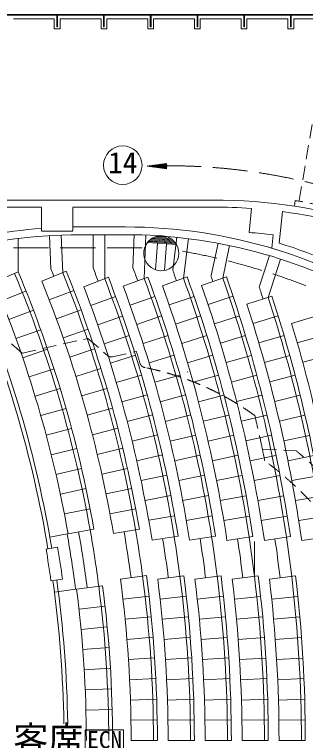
# Model space of a CAD drawing. Units: millimetres, scale not verified. Extents: x -50538 to 33462, y -30616 to 28184.
# Drawn here: x -16416 to -8941, y -1873 to 16786 of the extents above; entities that cross this region are included whole.
import ezdxf
from ezdxf.enums import TextEntityAlignment as Align

# ---------------------------------------------------------------- set-up
doc = ezdxf.new("R2010")
doc.units = ezdxf.units.MM
doc.header["$LTSCALE"] = 300
doc.linetypes.add('DASHED1', pattern=[1.8, 1.2, -0.6])
doc.linetypes.add('DASHED3', pattern=[4, 3, -1])
for name, color, linetype, lineweight in [('1-0_130', 7, 'Continuous', 9), ('8-1', 7, 'Continuous', 9), ('8-2', 7, 'Continuous', 9), ('9-3_舞台音響', 3, 'Continuous', 9)]:
    doc.layers.add(name, color=color, linetype=linetype, lineweight=lineweight)
doc.layers.add('1-A', color=7, linetype='Continuous')
doc.styles.add('HG創英角ｺﾞｼｯｸUB', font='')
doc.styles.add('ＭＳ ゴシック', font='')
doc.styles.get('HG創英角ｺﾞｼｯｸUB').set_extended_font_data('HG創英角ｺﾞｼｯｸUB')
doc.styles.get('ＭＳ ゴシック').set_extended_font_data('MS Gothic')

msp = doc.modelspace()

# ---------------------------------------------------------------- linework, layer by layer
at = {"layer": '1-0_130'}
for p, q in [((-15327.6, 16467.7), (-15327.6, 16767.7)), ((-17393.6, 12016.7), (-11318.6, 12016.7)), ((-15718.6, 11836.7), (-20918.6, 11836.7)), ((-15718.6, 11226.7), (-15718.6, 11826.7)), ((-11318.6, 11836.7), (-14918.6, 11836.7)), ((-14918.6, 11826.7), (-14918.6, 11226.7)), ((-10391.7, 11183.9), (-10328.9, 11800.9)), ((-9533, 11719.9), (-9615.5, 10909.4)), ((-14918.6, 11216.7), (-15718.6, 11216.7)), ((-14718.6, 11326.7), (-13568.6, 11326.7)), ((-15482.8, 10252.7), (-15515.5, 11105.7)), ((-15215.7, 11117.2), (-15178.7, 10149.2)), ((-13568.6, 11126.7), (-14718.6, 11126.7)), ((-14397.5, 11126.7), (-14397.5, 10278.2)), ((-14097.5, 9995.8), (-14097.5, 11126.7)), ((-13373.6, 10275.1), (-13338.8, 11128.1)), ((-13039, 11115.9), (-13084.4, 10002.2)), ((-12244.5, 11062.6), (-12351, 10215.6)), ((-12074.8, 10007.8), (-11946.9, 11025.2)), ((-9809.2, 10783.9), (-9774.5, 11125.3)), ((-11186.2, 10910.1), (-11361.9, 10074.5)), ((-11068.4, 10012.7), (-10892.6, 10848.3)), ((-9867.7, 10588.8), (-10128.5, 9779.5)), ((-9898.3, 9515.7), (-9581.1, 10500)), ((-15085.9, 10186.6), (-15712, 9934.4)), ((-14634.4, 9789.8), (-14004.2, 10031.6)), ((-12990.7, 10037.1), (-13623.4, 9801.8)), ((-12615.7, 9812.8), (-11980.7, 10041.8)), ((-11611.1, 9822.7), (-10974, 10045.8)), ((-16748, 9428), (-16121.2, 9678.5)), ((-15521.7, 9450.5), (-14891.5, 9692.3)), ((-13818, 9534.6), (-14451.9, 9302.8)), ((-13446, 9313), (-12809.7, 9538.5)), ((-12443, 9322.3), (-11804.6, 9541.7)), ((-10802.6, 9544.3), (-11442.9, 9330.7)), ((-10445.3, 9338.3), (-9803.2, 9546.5)), ((-15928.1, 9183.3), (-16559.1, 8943.5)), ((-14705.3, 9195), (-15339.3, 8963.5)), ((-14277.3, 8813), (-13639.7, 9034.7)), ((-12636.4, 9037.1), (-13276.1, 8821.6)), ((-11636.1, 9039), (-12277.7, 8829.3)), ((-11281.9, 8836.2), (-10638.5, 9040.5)), ((-10288.4, 8842.5), (-9643.4, 9041.5)), ((-9297.1, 8848.2), (-8650.6, 9042.3)), ((-15743.6, 8684.9), (-16378.5, 8455.9)), ((-15165, 8473.5), (-14527.3, 8694.6)), ((-13469.4, 8531.9), (-14110.5, 8320.5)), ((-12471, 8533.1), (-13113.9, 8327.5)), ((-12119.9, 8333.8), (-11475.2, 8533.8)), ((-11128.2, 8339.5), (-10481.9, 8534.2)), ((-9490.9, 8534.3), (-10138.6, 8344.6)), ((-8502, 8534.2), (-9151.1, 8349.2)), ((-16206.3, 7965.2), (-15567.5, 8183.3)), ((-14357.5, 8191.4), (-14998.8, 7980.8)), ((-13307.2, 8026.6), (-13951.5, 7825.4)), ((-12959.4, 7831), (-12313.3, 8026.6)), ((-11969.5, 7836), (-11321.9, 8026.3)), ((-10332.7, 8025.8), (-10981.8, 7840.5)), ((-9345.6, 8025), (-9996, 7844.5)), ((-8360.4, 8024.1), (-9012, 7848.1)), ((-15400.1, 7678.9), (-16042.5, 7471.7)), ((-14196, 7685.4), (-14840.7, 7485.5)), ((-13800.5, 7327.8), (-13153.1, 7518.7)), ((-12812.6, 7332.2), (-12163.6, 7517.7)), ((-11176.3, 7516.5), (-11826.7, 7336)), ((-10191, 7515.2), (-10842.7, 7339.4)), ((-9860.5, 7342.5), (-9207.6, 7513.7)), ((-15887.1, 6975.5), (-15241.2, 7171.7)), ((-14690.7, 6987.6), (-14042.8, 7176.9)), ((-13657.5, 6827.9), (-13007.1, 7008.4)), ((-12673.5, 6831.1), (-12021.7, 7006.5)), ((-11691.4, 6833.9), (-11038.4, 7004.6)), ((-10711, 6836.4), (-10056.8, 7002.5)), ((-9732.2, 6838.5), (-9076.9, 7000.4)), ((-15091.1, 6661.8), (-15740.2, 6476.7)), ((-14549, 6487.2), (-13898.1, 6665.9)), ((-12869.2, 6495.8), (-13522.4, 6325.7)), ((-11887.8, 6493.3), (-12542.2, 6327.9)), ((-10908.2, 6490.6), (-11563.7, 6329.8)), ((-9930.1, 6488), (-10586.7, 6331.5)), ((-8953.6, 6485.3), (-9611.2, 6332.8)), ((-15601.8, 5975.4), (-14949.7, 6149.5)), ((-13761.7, 6152.6), (-14415.5, 5984.7)), ((-12739.6, 5981.1), (-13395.4, 5821.5)), ((-11761.9, 5978), (-12418.8, 5822.8)), ((-10785.7, 5974.8), (-11443.7, 5823.9)), ((-9811, 5971.6), (-10469.9, 5824.8)), ((-8837.7, 5968.5), (-9497.3, 5825.4)), ((-14817, 5634.8), (-15472, 5471.9)), ((-13633.8, 5637.1), (-14290.3, 5480)), ((-13276.5, 5315.3), (-12618.1, 5464.4)), ((-12303.2, 5315.8), (-11643.9, 5460.8)), ((-11331.2, 5316.2), (-10671.1, 5457.2)), ((-10360.4, 5316.4), (-9699.5, 5453.6)), ((-9390.8, 5316.5), (-8729.1, 5450.1)), ((-15350.8, 4966.2), (-14693.1, 5117.9)), ((-14173.3, 4973.3), (-13514.4, 5119.7)), ((-13165.6, 4807.2), (-12505, 4945.9)), ((-12195.5, 4807.1), (-11534, 4941.8)), ((-11226.5, 4806.8), (-10564.3, 4937.8)), ((-10258.5, 4806.5), (-9595.6, 4934)), ((-9291.5, 4806), (-8628, 4930.2)), ((-14578, 4599), (-15238.3, 4458.5)), ((-14064.8, 4464.8), (-13403.5, 4600.3)), ((-12400.1, 4425.6), (-13062.8, 4297.5)), ((-11432.2, 4421.2), (-12095.6, 4296.8)), ((-10465.3, 4417), (-11129.4, 4296)), ((-9499.4, 4412.9), (-10164, 4295.1)), ((-8534.3, 4408.9), (-9199.5, 4294.2)), ((-15134.4, 3949), (-14471.9, 4078.2)), ((-13301.2, 4079.1), (-13964.6, 3954.5)), ((-12968.2, 3786.1), (-12303.5, 3903.6)), ((-12003.7, 3784.9), (-11338.4, 3899.1)), ((-11040, 3783.7), (-10374.2, 3894.7)), ((-10077.1, 3782.5), (-9410.8, 3890.4)), ((-9114.8, 3781.2), (-8448, 3886.3)), ((-15039.3, 3438.2), (-14374.7, 3556)), ((-13872.8, 3442.7), (-13207.4, 3556.4)), ((-15507, 3355.2), (-15063.9, 3433.8)), ((-12215.3, 3380.3), (-12881.8, 3273.4)), ((-11252.8, 3375.6), (-11919.8, 3271.8)), ((-10291, 3371.1), (-10958.4, 3270.2)), ((-9329.8, 3366.8), (-9997.7, 3268.6)), ((-8369.3, 3362.6), (-9037.5, 3267)), ((-10249, 3239), (-10249, 2389)), ((-15310.3, 3097.2), (-15606.2, 3047.7)), ((-15183.7, 2271.7), (-15480.8, 2230.3)), ((-13026.4, 2363.5), (-13695.5, 2274.7)), ((-12068.1, 2361.6), (-12737.6, 2275.4)), ((-11110.2, 2359.8), (-11780, 2276)), ((-10152.8, 2358.1), (-10822.9, 2276.6)), ((-9195.8, 2356.4), (-9866.1, 2277.1)), ((-14821.5, 2016), (-14152.1, 2102.4)), ((-15391.8, 1942.4), (-14846.3, 2012.8)), ((-13631.4, 1758.6), (-12960.9, 1836.4)), ((-12675.3, 1759.1), (-12004.5, 1834.6)), ((-11719.5, 1759.5), (-11048.5, 1832.9)), ((-10764, 1759.9), (-10092.8, 1831.3)), ((-9808.8, 1760.3), (-9137.4, 1829.7)), ((-14088.5, 1574.7), (-14759.3, 1499.8)), ((-12904, 1308.4), (-13575.7, 1241.6)), ((-11949.3, 1306.7), (-12621.2, 1241.9)), ((-10994.9, 1305.2), (-11667, 1242.2)), ((-10040.7, 1303.7), (-10712.9, 1242.4)), ((-9086.8, 1302.3), (-9759.1, 1242.7)), ((-14706, 982.5), (-14034, 1046)), ((-13528.6, 723.8), (-12855.9, 779.5)), ((-12575.4, 723.9), (-11902.6, 778)), ((-11622.5, 724.1), (-10949.5, 776.6)), ((-10669.7, 724.2), (-9996.6, 775.3)), ((-9717, 724.4), (-9043.9, 774.1)), ((-13988.5, 516.5), (-14661.5, 464.4)), ((-12816.4, 249.8), (-13489.9, 205.2)), ((-11864.3, 248.6), (-12537.9, 205.3)), ((-10912.3, 247.5), (-11586, 205.4)), ((-9960.4, 246.4), (-10634.2, 205.5)), ((-9008.7, 245.4), (-9682.5, 205.5)), ((-14625.8, -54.4), (-13952, -13.8)), ((-13459.8, -313.9), (-12785.6, -280.4)), ((-12508.7, -313.9), (-11834.5, -281.3)), ((-11557.6, -313.8), (-10883.3, -282.2)), ((-10606.6, -313.8), (-9932.3, -283)), ((-9655.6, -313.8), (-8981.3, -283.8)), ((-13924.6, -544.6), (-14599, -573.7)), ((-13438.2, -833.5), (-12763.6, -811)), ((-12487.7, -833.5), (-11813.1, -811.6)), ((-11537.2, -833.4), (-10862.6, -812.3)), ((-10586.8, -833.4), (-9912.1, -812.8)), ((-9636.4, -833.4), (-8961.7, -813.4)), ((-14581, -1093.4), (-13906.2, -1075.8)), ((-12750.3, -1341.9), (-13425.2, -1353.3)), ((-11800.2, -1342.3), (-12475.1, -1353.3)), ((-10850, -1342.6), (-11524.9, -1353.3)), ((-9899.9, -1342.9), (-10574.8, -1353.3)), ((-8949.8, -1343.1), (-9624.7, -1353.3)), ((-13897, -1607.2), (-14571.9, -1613.3)), ((-13420.7, -1873.3), (-12745.7, -1873.3)), ((-12470.7, -1873.3), (-11795.7, -1873.3)), ((-11520.7, -1873.3), (-10845.7, -1873.3)), ((-10570.7, -1873.3), (-9895.7, -1873.3)), ((-9620.7, -1873.3), (-8945.7, -1873.3))]:
    msp.add_line(p, q, dxfattribs=at)
at = {"layer": '1-0_130', "linetype": 'DASHED1'}
for p, q in [((-8768.9, 13958.4), (-9105.2, 11986.9)), ((-9203.8, 12003.3), (-9225.4, 11858.1)), ((-16221.7, 8082.1), (-18528.6, 10107)), ((-13898.2, 7987.6), (-13284.2, 8125.5)), ((-11969.1, 7590.3), (-11975.4, 7611.8)), ((-10048.6, 5616.2), (-9173.9, 5567.5))]:
    msp.add_line(p, q, dxfattribs=at)
at = {"layer": '1-0_130'}
for points in [[(4169.3, 13559.2), (3179.6, 14187.3), (2152.4, 14752), (1091.8, 15251.1), (1.9, 15682.6), (-1112.9, 16044.8), (-2248.3, 16336.3), (-3399.7, 16556), (-4562.7, 16702.9), (-5732.5, 16776.5), (-6904.7, 16785.7), (-19343.6, 16785.7)], [(-19343.6, 16785.7), (-19343.6, 16767.7), (-6904.7, 16767.7), (-5733.1, 16758.5)], [(-8186.7, 16676.7), (-9243.6, 16676.7), (-9243.6, 16417.7), (-9393.6, 16417.7), (-9393.6, 16676.7), (-10443.6, 16676.7), (-10443.6, 16417.7), (-10593.6, 16417.7), (-10593.6, 16676.7), (-11643.6, 16676.7), (-11643.6, 16417.7), (-11793.6, 16417.7), (-11793.6, 16676.7), (-12843.6, 16676.7), (-12843.6, 16417.7), (-12993.6, 16417.7), (-12993.6, 16676.7), (-14043.6, 16676.7), (-14043.6, 16417.7), (-14193.6, 16417.7), (-14193.6, 16676.7), (-15243.6, 16676.7), (-15243.6, 16417.7), (-15393.6, 16417.7), (-15393.6, 16676.7), (-16443.6, 16676.7)], [(-15309.6, 16767.7), (-15309.6, 16467.7), (-15327.6, 16467.7)], [(-14127.6, 16767.7), (-14127.6, 16467.7), (-14109.6, 16467.7), (-14109.6, 16767.7)], [(-12927.6, 16767.7), (-12927.6, 16467.7), (-12909.6, 16467.7), (-12909.6, 16767.7)], [(-11727.6, 16767.7), (-11727.6, 16467.7), (-11709.6, 16467.7), (-11709.6, 16767.7)], [(-10527.6, 16767.7), (-10527.6, 16467.7), (-10509.6, 16467.7), (-10509.6, 16767.7)], [(-9327.6, 16767.7), (-9327.6, 16467.7), (-9309.6, 16467.7), (-9309.6, 16767.7)], [(-16945, 9909.2), (-16322.6, 10170.4), (-16322.6, 11027.4)]]:
    msp.add_lwpolyline(points, dxfattribs=at)
at = {"layer": '1-0_130', "linetype": 'DASHED1'}
msp.add_lwpolyline([(-16221.7, 8082.1), (-14531.9, 8461.7), (-14027.1, 8018.6)], dxfattribs=at)
at = {"layer": '1-0_130'}
for centre, radius, start, end in [((-11318.6, -1873.3), 13890, 72.58356, 90), ((-11318.6, -1873.3), 13710, 85.86026, 90), ((-11318.6, -1873.3), 13710, 69.08412, 82.51649), ((-14718.6, -1873.3), 13200, 94.34474, 106.77637), ((-14718.6, -1873.3), 13200, 90, 90.86815), ((-13568.6, -1873.3), 13200, 72.85974, 90), ((-14718.6, -1873.3), 13000, 90, 107.04229), ((-13568.6, -1873.3), 13000, 60.09608, 90), ((-11318.6, -1873.3), 13090, 83.22537, 85.93947), ((-13568.6, -1873.3), 13380, 60.01821, 72.81554), ((-13568.6, -1873.3), 13200, 60.01346, 73.54298), ((-45358.8, -1604.2), 33163.1, 20.35472, 20.99594), ((-45347.9, -1613.7), 34113.1, 19.79742, 20.39633), ((-45058.8, -1886.6), 31063.1, 10.05829, 22.76169), ((-45058.8, -1886.6), 31163.1, 10.05829, 22.76169), ((-45362.9, -1783.1), 32213.1, 21.56689, 21.93971), ((-45058.8, -1886.6), 32213.1, 9.69739, 21.93971), ((-45058.8, -1886.6), 32313.1, 9.69739, 21.93971), ((-45335, -1678.9), 35063.1, 19.35748, 19.82993), ((-45058.8, -1886.6), 29913.1, 9.51057, 23.21956), ((-45058.8, -1886.6), 30013.1, 9.51057, 23.19167), ((-45058.8, -1886.6), 30488.1, 10.05829, 22.76169), ((-45058.8, -1886.6), 31638.1, 9.69739, 21.93971), ((-45058.8, -1886.6), 33163.1, 9.1105, 20.99594), ((-45058.8, -1886.6), 33263.1, 9.1105, 20.99594), ((-45058.8, -1886.6), 34113.1, 8.84756, 20.39633), ((-45058.8, -1886.6), 34213.1, 8.84756, 20.39633), ((-45058.8, -1886.6), 35063.1, 8.59927, 19.82993), ((-45058.8, -1886.6), 35163.1, 8.59927, 19.82993), ((-45359.4, -1827.1), 36013.1, 19.04674, 19.29404), ((-45058.8, -1886.6), 36013.1, 8.36446, 19.29404), ((-45058.8, -1886.6), 36113.1, 8.36446, 19.29404), ((-45058.8, -1886.6), 32588.1, 9.1105, 20.99594), ((-45058.8, -1886.6), 33538.1, 8.84756, 20.39633), ((-45058.8, -1886.6), 34488.1, 8.59927, 19.82993), ((-45058.8, -1886.6), 35438.1, 8.36446, 19.29404), ((-45288.9, -1622.7), 36963.1, 17.46835, 17.96747), ((-45058.8, -1886.6), 37063.1, 8.14203, 17.96747), ((-45058.8, -1886.6), 36388.1, 8.14203, 17.96747), ((-45058.8, -1886.6), 36963.1, 8.14203, 17.96747), ((-45058.8, -1886.6), 37338.1, 7.93103, 16.70853), ((-45058.8, -1886.6), 30463.1, 7.35429, 10.05829), ((-45058.8, -1886.6), 30763.1, 7.35429, 10.05829), ((-45058.8, -1886.6), 31063.1, 7.35429, 10.05829), ((-45058.8, -1886.6), 31913.1, 7.55783, 9.69739), ((-45058.8, -1886.6), 32213.1, 7.55783, 9.69739), ((-45058.8, -1886.6), 33163.1, 7.33751, 9.1105), ((-45058.8, -1886.6), 34113.1, 7.12965, 8.84756), ((-45058.8, -1886.6), 32863.1, 7.33751, 9.1105), ((-45058.8, -1886.6), 33813.1, 7.12965, 8.84756), ((-45058.8, -1886.6), 34763.1, 6.93326, 8.59927), ((-45058.8, -1886.6), 35063.1, 6.93326, 8.59927), ((-45058.8, -1886.6), 35713.1, 6.74739, 8.36446), ((-45058.8, -1886.6), 36013.1, 6.74739, 8.36446), ((-45058.8, -1886.6), 29863.1, 7.92397, 9.51057), ((-45058.8, -1886.6), 30163.1, 7.92397, 9.51057), ((-45058.8, -1886.6), 30013.1, 0.84959, 7.92397), ((-45058.8, -1886.6), 31638.1, 0.02409, 7.55783), ((-45058.8, -1886.6), 32213.1, 0.02365, 7.55783), ((-45058.8, -1886.6), 32313.1, 0.02359, 7.55783), ((-45058.8, -1886.6), 32588.1, 0.02339, 7.33751), ((-45058.8, -1886.6), 33163.1, 0.02298, 7.33751), ((-45058.8, -1886.6), 33263.1, 0.02292, 7.33751), ((-45058.8, -1886.6), 33538.1, 0.02272, 7.12965), ((-45058.8, -1886.6), 34113.1, 0.02234, 7.12965), ((-45058.8, -1886.6), 34213.1, 0.02228, 7.12965), ((-45058.8, -1886.6), 34488.1, 0.02209, 6.93326), ((-45058.8, -1886.6), 35063.1, 0.02173, 6.93326), ((-45058.8, -1886.6), 35163.1, 0.02167, 6.93326), ((-45058.8, -1886.6), 35438.1, 0.0215, 6.74739), ((-45058.8, -1886.6), 36013.1, 0.02116, 6.74739), ((-45058.8, -1886.6), 36113.1, 0.0211, 6.74739), ((-45058.8, -1886.6), 29913.1, 0.84959, 7.92397), ((-45058.8, -1886.6), 31063.1, 0.02454, 7.35429), ((-45058.8, -1886.6), 31163.1, 0.02446, 7.35429), ((-45058.8, -1886.6), 30488.1, 0.02499, 7.35429)]:
    msp.add_arc(centre, radius, start, end, dxfattribs=at)
at = {"layer": '1-0_130', "linetype": 'DASHED1'}
for centre, radius, start, end in [((-11459.5, -1813.8), 14000, 66.65983, 80.72795), ((-45413, -1873.3), 33648.7, 16.73883, 17.28667), ((-13931.1, 8133.9), 150, 230.24843, 282.66095), ((-13046.4, 7861.1), 150, 196.73883, 263.74954), ((-14504.7, 580.5), 7275.8, 54.13351, 78.56865), ((-45413, -1873.3), 36148.7, 11.95741, 13.35533), ((-45413, -1873.3), 36148.7, 11.46933, 11.95741), ((-15318.6, -1873.3), 9650, 309.55034, 50.44965), ((-15318.6, -1873.3), 8950, 306.57077, 53.42921)]:
    msp.add_arc(centre, radius, start, end, dxfattribs=at)
at = {"layer": '8-1'}
for p, q in [((-12905, 11018), (-12337.3, 10977.4)), ((-12870.7, 11039.9), (-12368.2, 11004)), ((-12828.6, 11061.2), (-12406.7, 11031.1)), ((-12773.1, 11081.7), (-12458.8, 11059.2)), ((-12675.2, 11099), (-12553.3, 11090.3)), ((-13000.4, 10927.3), (-12255.8, 10874.1)), ((-12981.1, 10950.3), (-12271.6, 10899.6)), ((-12959.2, 10973.1), (-12290, 10925.2)), ((-12934.1, 10995.7), (-12311.7, 10951.2)), ((-12745, 10909), (-12793.9, 10225)), ((-12511.2, 10892.3), (-12560.1, 10208.2))]:
    msp.add_line(p, q, dxfattribs=at)
for start, end in [(29.86513, 141.95615), (29.86513, 141.95615), (141.95615, 29.86513)]:
    msp.add_arc((-12646, 10650), 450, start, end, dxfattribs=at)
at = {"layer": '8-2'}
for p, q in [((-13011.5, 12890.3), (-12503.6, 12956.1)), ((-13011.5, 12890.3), (-12503.9, 12822.4)), ((-13007.4, 12889.7), (-13006.2, 12891)), ((-12988.7, 12887.2), (-12981.7, 12894.1)), ((-12969.9, 12884.7), (-12957.3, 12897.3)), ((-12951.2, 12882.2), (-12932.9, 12900.5)), ((-12932.4, 12879.7), (-12908.4, 12903.6)), ((-12913.7, 12877.2), (-12884, 12906.8)), ((-12895, 12874.7), (-12859.5, 12910)), ((-12876.2, 12872.2), (-12835.1, 12913.1)), ((-12857.5, 12869.7), (-12810.7, 12916.3)), ((-12838.7, 12867.2), (-12786.2, 12919.5)), ((-12820, 12864.7), (-12761.8, 12922.6)), ((-12801.3, 12862.2), (-12737.4, 12925.8)), ((-12782.5, 12859.7), (-12712.9, 12929)), ((-12763.8, 12857.2), (-12688.5, 12932.1)), ((-12745, 12854.6), (-12664.1, 12935.3)), ((-12726.3, 12852.1), (-12639.6, 12938.5)), ((-12707.6, 12849.6), (-12615.2, 12941.6)), ((-12688.8, 12847.1), (-12590.8, 12944.8)), ((-12670.1, 12844.6), (-12566.3, 12948)), ((-12651.3, 12842.1), (-12541.9, 12951.1)), ((-12632.6, 12839.6), (-12517.4, 12954.3)), ((-12613.9, 12837.1), (-12503.6, 12946.9)), ((-12595.1, 12834.6), (-12503.6, 12925.7)), ((-12576.4, 12832.1), (-12503.7, 12904.5)), ((-12557.6, 12829.6), (-12503.7, 12883.3)), ((-12538.9, 12827.1), (-12503.8, 12862.1)), ((-12520.2, 12824.6), (-12503.8, 12840.8))]:
    msp.add_line(p, q, dxfattribs=at)
at = {"layer": '8-2', "linetype": 'DASHED3'}
msp.add_line((-22439.2, 10791.1), (-13073.3, 10791.1), dxfattribs=at)
at = {"layer": '8-2'}
msp.add_circle((-13634.8, 12912.9), 495, dxfattribs=at)
at = {"layer": '8-2', "linetype": 'DASHED3'}
for centre, radius, start, end in [((-12486.1, -2597.9), 15497.1, 51.32088, 91.94269), ((-15121.8, -6208.6), 17179.5, 48.86102, 80.21337)]:
    msp.add_arc(centre, radius, start, end, dxfattribs=at)
at = {"layer": '9-3_舞台音響'}
for p, q in [((-14598.7, -1603.2), (-14598.7, -2153.2)), ((-13613.5, -1603.2), (-14598.7, -1603.2)), ((-13613.5, -1603.2), (-13613.5, -2153.2))]:
    msp.add_line(p, q, dxfattribs=at)

# ---------------------------------------------------------------- texts
at = {"layer": '1-A', "style": 'HG創英角ｺﾞｼｯｸUB'}
msp.add_text('客席', height=659.8, dxfattribs=at).set_placement((-16449.2, -2358.7), align=Align.BOTTOM_LEFT)
at = {"layer": '8-2', "style": 'ＭＳ ゴシック'}
msp.add_text('14', height=549.9, dxfattribs=at).set_placement((-14009.8, 12537.9), align=Align.BOTTOM_LEFT)
at = {"layer": '9-3_舞台音響', "style": 'ＭＳ ゴシック'}
msp.add_text('ECN', height=439.9, dxfattribs=at).set_placement((-14551, -2205.3), align=Align.BOTTOM_LEFT)

doc.saveas('drawing.dxf')
